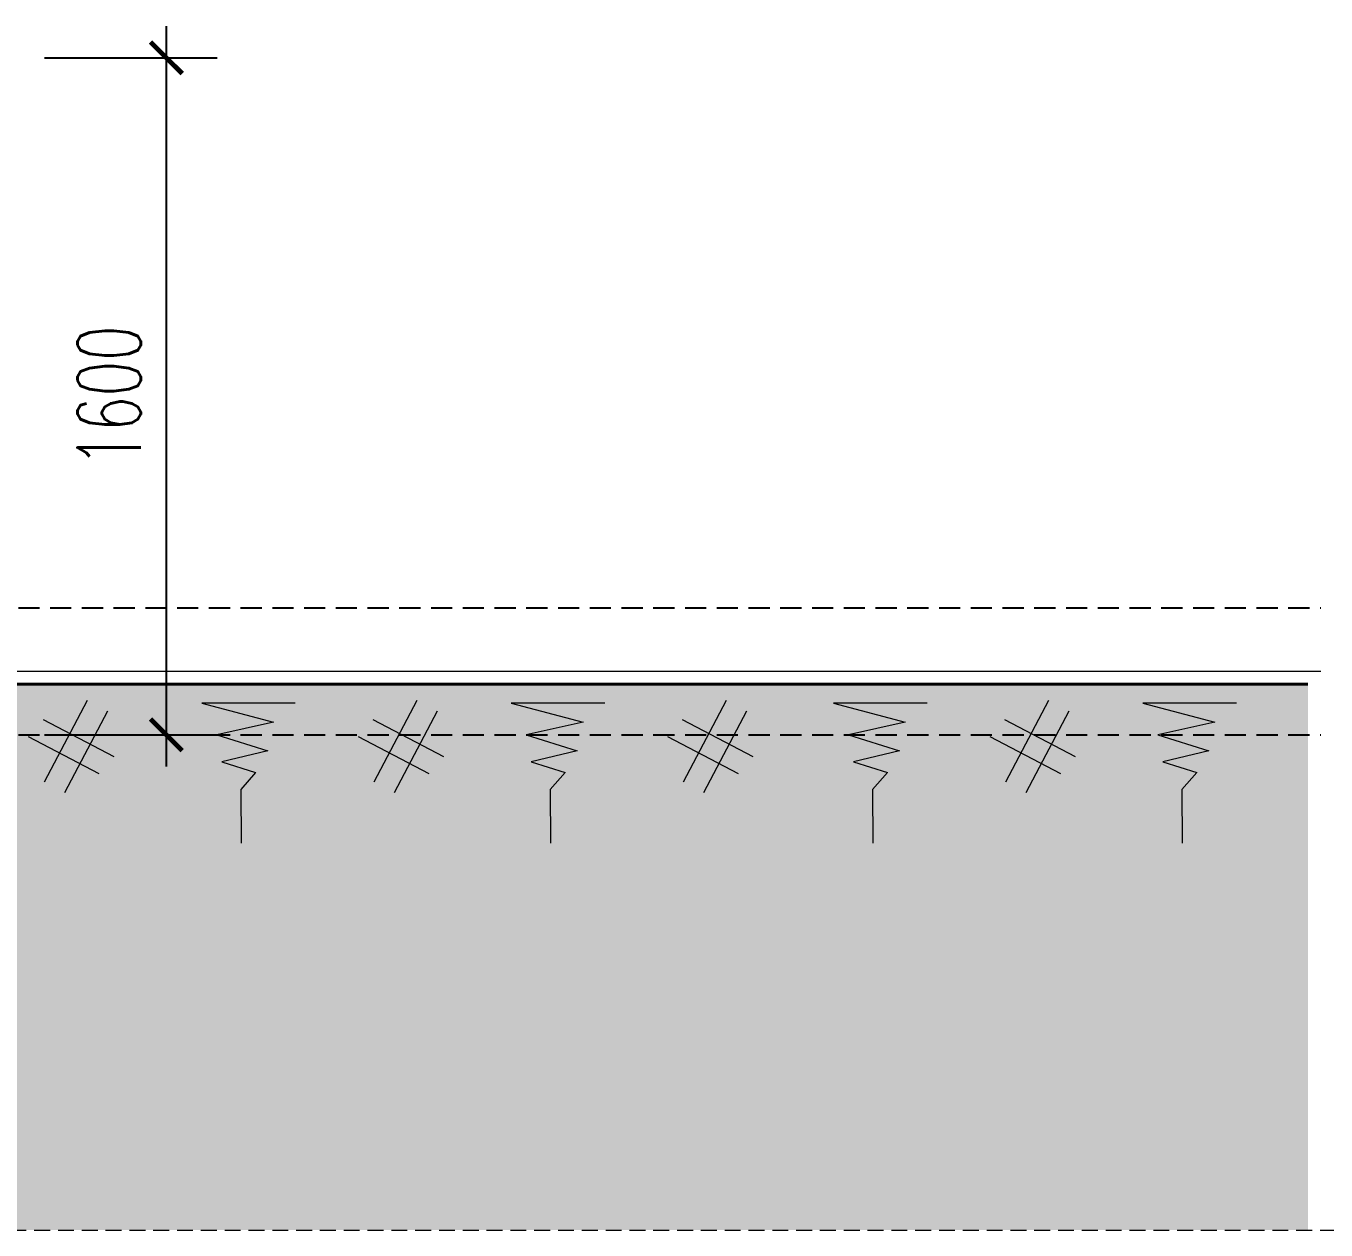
# Model space of a CAD drawing. Header units: millimetres. Extents: x -229618 to 2906, y -178063 to 96806.
# Drawn here: x -130046 to -126975, y -152275 to -149430 of the extents above; entities that cross this region are included whole.
import ezdxf

# ---------------------------------------------------------------- set-up
doc = ezdxf.new("R2010")
doc.units = ezdxf.units.MM
doc.header["$LTSCALE"] = 200
doc.header["$MEASUREMENT"] = 0
doc.header["$PDMODE"] = 3
doc.header["$PDSIZE"] = 50
doc.linetypes.add('CENTER', pattern=[2, 1.25, -0.25, 0.25, -0.25])
doc.linetypes.add('DASHED2', pattern=[0.375, 0.25, -0.125])
doc.layers.get('0').update_dxf_attribs({"color": 95, "linetype": 'CONTINUOUS'})
doc.layers.get('DEFPOINTS').update_dxf_attribs({"linetype": 'CONTINUOUS'})
for name, color, linetype, lineweight in [('cat', 1, 'CONTINUOUS', 40), ('hatch', 250, 'CONTINUOUS', 5), ('nho', 252, 'CONTINUOUS', 15), ('thay', 7, 'CONTINUOUS', 18)]:
    doc.layers.add(name, color=color, linetype=linetype, lineweight=lineweight)
doc.layers.add('DIM', color=251, linetype='CONTINUOUS')
doc.layers.add('TRUC', color=251, linetype='CENTER')
doc.styles.add('Scale', font='vnsimli.shx', dxfattribs={"width": 0.65, "bigfont": 'bigfont.shx'})
doc.dimstyles.new('Scale', dxfattribs={"dimscale": 75, "dimtxt": 2, "dimasz": 1, "dimexe": 1.6, "dimexo": 0, "dimgap": 0.8, "dimtad": 1, "dimdec": 0, "dimzin": 0, "dimdsep": 46, "dimtxsty": 'Scale', "dimblk": 'ARCHTICK', "dimcen": 0.1, "dimdle": 1, "dimclrd": 256, "dimclre": 256, "dimclrt": 3, "dimadec": 0, "dimazin": 0, "dimtfac": 1, "dimtdec": 0, "dimtix": 1, "dimtmove": 2, "dimatfit": 3, "dimldrblk": 'ARCHTICK', "dimfxl": 0, "dimtolj": 1, "dimtzin": 0, "dimarcsym": 0})

# ---------------------------------------------------------------- blocks, each defined once
blk = doc.blocks.new('nendat')
at = {"layer": 'hatch', "linetype": 'Continuous'}
for p, q in [((7.2, 103.2), (108.6, -90)), ((-40.9, 77.9), (60.5, -115.2)), ((-56.8, -29.8), (110.3, 57.9)), ((-21.9, -70.2), (145.2, 17.5))]:
    blk.add_line(p, q, dxfattribs=at)
blk = doc.blocks.new('_ArchTick')
at = {"color": 0, "linetype": 'ByBlock', "const_width": 0.15}
blk.add_lwpolyline([(-0.5, -0.5), (0.5, 0.5)], dxfattribs=at)
blk = doc.blocks.new('*D2994')
at = {"layer": 'DEFPOINTS', "color": 0}
for p in [(-130002, -149504.9), (-129714.2, -149504.9), (-130002, -151104.9)]:
    blk.add_point(p, dxfattribs=at)
at = {"layer": 'DIM', "lineweight": -2}
for p, q in [((-129714.2, -151179.9), (-129714.2, -149429.9)), ((-130002, -149504.9), (-129594.2, -149504.9)), ((-130002, -151104.9), (-129594.2, -151104.9))]:
    blk.add_line(p, q, dxfattribs=at)
at = {"layer": 'DIM', "lineweight": -2, "xscale": 75, "yscale": 75, "zscale": 75}
for p, rotation in [((-129714.2, -149504.9), 90), ((-129714.2, -151104.9), 270)]:
    blk.add_blockref('_ArchTick', p, dxfattribs=dict(at, rotation=rotation))
at = {"layer": 'DIM', "color": 3, "insert": (-129849.2, -150304.9), "char_height": 150, "attachment_point": 5, "rotation": 90, "style": 'Scale'}
blk.add_mtext('\\A1;1600', dxfattribs=at)

msp = doc.modelspace()

# ---------------------------------------------------------------- hatches: boundary and pattern name
at = {"layer": 'hatch', "linetype": 'DASHED2', "ltscale": 0.75}
h = msp.add_hatch(dxfattribs=at)
h.set_pattern_fill('AR-CONC', color=251, scale=50, style=0)
h.set_pattern_definition([(130, (-158490.6, -152274.86), (-358.63, -31.376), [37.5, -412.5]), (185, (-158490.6, -152274.86), (69.3757, 376.096), [30, -330]), (79.5486, (-158520.48, -152277.48), (-289.2547, 344.7198), [31.87, -350.571]), (133.8158, (-158490.6, -152174.86), (-533.6205, -82.7595), [56.25, -618.75]), (83.3644, (-158535.06, -152181.76), (-467.331, 487.059), [47.805, -525.8565]), (188.8158, (-158490.6, -152174.86), (-467.331, 487.059), [45, -495]), (159, (-158540.6, -152199.86), (-298.4535, -201.3094), [37.5, -412.5]), (214, (-158540.6, -152199.86), (-121.6577, 362.575), [30, -330]), (108.5486, (-158565.47, -152216.64), (-420.1113, 161.2652), [31.87, -350.571]), (142.5, (-158490.6, -152274.86), (-6.07993, 166.44693), [0, -326, 0, -335, 0, -331.25]), (172.5, (-158490.6, -152274.86), (-131.5348, 197.2059), [0, -191, 0, -318.5, 0, -126.25]), (212.5, (-158379.1, -152274.86), (-266.9112, -11.27744), [0, -125, 0, -390, 0, -517.5]), (222.5, (-158329.1, -152274.86), (-291.593, 50.0525), [0, -162.5, 0, -259, 0, -367.5])])
h.paths.add_polyline_path([(-130173, -152274.9), (-130173, -150984.9), (-127017.4, -150984.9), (-127017.4, -152274.9)])
h.paths.add_polyline_path([(-139923, -152274.9), (-139923, -150984.9), (-130393, -150984.9), (-130393, -152274.9)])
h.paths.add_polyline_path([(-140143, -150984.9), (-140143, -152274.9), (-153806.5, -152274.9), (-153806.5, -150984.9)])

# ---------------------------------------------------------------- linework, layer by layer
at = {"layer": 'cat', "linetype": 'Continuous'}
msp.add_line((-127017.4, -150984.9), (-130173, -150984.9), dxfattribs=at)
at = {"layer": 'hatch', "color": 251, "linetype": 'DASHED2', "ltscale": 0.75}
msp.add_line((-153763.9, -152274.9), (-126944.8, -152274.9), dxfattribs=at)
at = {"layer": 'nho', "linetype": 'Continuous'}
for points in [[(-129409.6, -151029.7), (-129630.8, -151029.7), (-129460.9, -151074.7), (-129595.4, -151105), (-129474.5, -151142.6), (-129583.5, -151168.7), (-129503.4, -151194.2), (-129538.6, -151234.2), (-129537.6, -151361.1)], [(-128678.6, -151029.7), (-128899.9, -151029.7), (-128730, -151074.7), (-128864.5, -151105), (-128743.6, -151142.6), (-128852.5, -151168.7), (-128772.4, -151194.2), (-128807.7, -151234.2), (-128806.7, -151361.1)], [(-127917.3, -151029.7), (-128138.5, -151029.7), (-127968.6, -151074.7), (-128103.1, -151105), (-127982.2, -151142.6), (-128091.1, -151168.7), (-128011, -151194.2), (-128046.3, -151234.2), (-128045.3, -151361.1)], [(-127186.3, -151029.7), (-127407.6, -151029.7), (-127237.7, -151074.7), (-127372.2, -151105), (-127251.3, -151142.6), (-127360.2, -151168.7), (-127280.1, -151194.2), (-127315.4, -151234.2), (-127314.3, -151361.1)]]:
    msp.add_lwpolyline(points, dxfattribs=at)
at = {"layer": 'thay', "linetype": 'Continuous'}
msp.add_line((-126987.4, -150954.9), (-130173, -150954.9), dxfattribs=at)
at = {"layer": 'TRUC', "linetype": 'DASHED2'}
for p, q in [((-153763.9, -150804.9), (-126987.4, -150804.9)), ((-153763.9, -151104.9), (-126987.4, -151104.9))]:
    msp.add_line(p, q, dxfattribs=at)

# ---------------------------------------------------------------- block references
at = {"layer": 'hatch', "linetype": 'Continuous', "xscale": -1}
for p in [(-129894.5, -151126.9), (-129115.5, -151126.9), (-128384.5, -151126.9), (-127623.2, -151126.9)]:
    msp.add_blockref('nendat', p, dxfattribs=at)

# ---------------------------------------------------------------- dimensions: what is measured, and where the dimension line sits
at = {"layer": 'DIM'}
dim = msp.add_linear_dim(base=(-129714.2, -149504.9), p1=(-130002, -151104.9), p2=(-130002, -149504.9), angle=90, dimstyle='Scale', dxfattribs=at)
dim.commit()
dim.dimension.update_dxf_attribs({"geometry": '*D2994', "text_midpoint": (-129849.2, -150304.9)})

doc.saveas('drawing.dxf')
